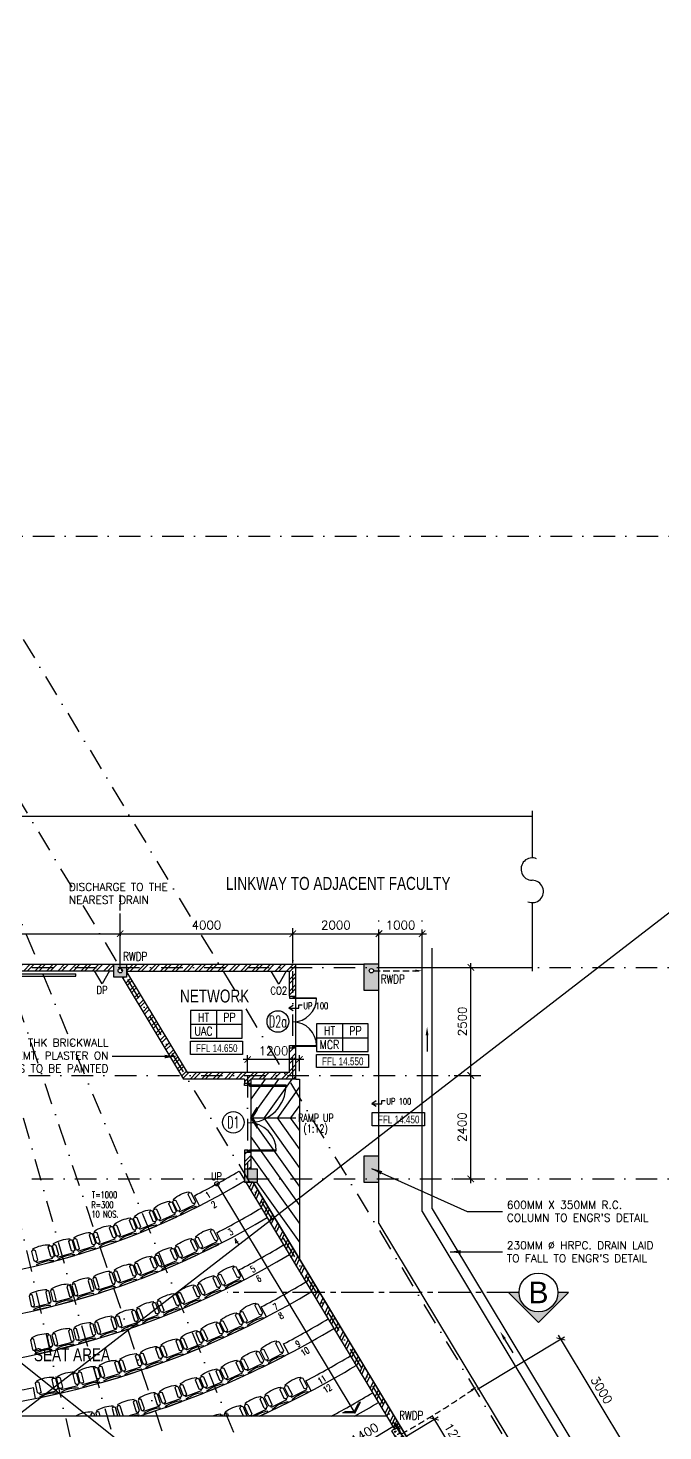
# Model space of a CAD drawing. Extents: x 2879167 to 2959690, y -882003 to -585933.
# Drawn here: x 2918121 to 2932840, y -750224 to -717704 of the extents above; entities that cross this region are included whole.
import ezdxf
from ezdxf.enums import TextEntityAlignment as Align

# ---------------------------------------------------------------- set-up
doc = ezdxf.new("R2010")
doc.units = 0
doc.header["$LTSCALE"] = 1000
doc.header["$MEASUREMENT"] = 0
doc.header["$PDMODE"] = 66
for name, pattern in [('CENTER2', [1.125, 0.75, -0.125, 0.125, -0.125]), ('DASHDOT', [1, 0.5, -0.25, 0, -0.25]), ('DASHED', [0.75, 0.5, -0.25])]:
    doc.linetypes.add(name, pattern=pattern)
doc.layers.get('0').update_dxf_attribs({"linetype": 'CONTINUOUS'})
doc.layers.get('DEFPOINTS').update_dxf_attribs({"linetype": 'CONTINUOUS'})
for name, color, linetype in [('COL', 3, 'CONTINUOUS'), ('DIM', 5, 'CONTINUOUS'), ('DR', 5, 'CONTINUOUS'), ('DRAIN', 1, 'CONTINUOUS'), ('Finishes', 1, 'CONTINUOUS'), ('GRID', 6, 'DASHDOT'), ('H', 6, 'CONTINUOUS'), ('h-x', 6, 'CONTINUOUS'), ('kotak', 190, 'CONTINUOUS'), ('LINE', 7, 'CONTINUOUS'), ('R25', 5, 'CONTINUOUS'), ('ROAD', 7, 'CONTINUOUS'), ('RWDP', 5, 'CONTINUOUS'), ('Sch_Door', 7, 'CONTINUOUS'), ('seat_below_cen', 8, 'CONTINUOUS'), ('SECTIONLINE', 4, 'CONTINUOUS'), ('SPEC', 7, 'CONTINUOUS'), ('stair', 7, 'CONTINUOUS'), ('step', 7, 'CONTINUOUS'), ('TEXT', 7, 'CONTINUOUS'), ('WALL', 2, 'CONTINUOUS'), ('WIN', 5, 'CONTINUOUS')]:
    doc.layers.add(name, color=color, linetype=linetype)
doc.styles.add('ROMANS', font='romans.shx')
doc.styles.get("Standard").update_dxf_attribs({"font": 'Helv.shx'})
doc.dimstyles.get("Standard").update_dxf_attribs({"dimscale": 5, "dimtxt": 1, "dimasz": 2, "dimexe": 1, "dimexo": 1, "dimgap": 1, "dimtad": 0, "dimtih": 1, "dimtoh": 1, "dimdec": 4, "dimzin": 0, "dimdsep": 46, "dimtxsty": 'ROMANS', "dimcen": 1, "dimadec": 0, "dimazin": 0, "dimtfac": 1, "dimtdec": 4, "dimtofl": 0, "dimtmove": 0, "dimatfit": 3, "dimfxl": 0, "dimtolj": 1, "dimtzin": 0, "dimarcsym": 0})
doc.dimstyles.new('STANDARD$0', dxfattribs={"dimscale": 0, "dimtxt": 8, "dimasz": 6, "dimexe": 1, "dimexo": 1, "dimgap": 3, "dimtad": 1, "dimdec": 0, "dimlfac": -1, "dimrnd": 1, "dimzin": 0, "dimdsep": 46, "dimtxsty": 'Standard', "dimcen": 0, "dimclrd": 5, "dimclre": 250, "dimadec": 0, "dimazin": 0, "dimtfac": 1, "dimtdec": 4, "dimtofl": 0, "dimtmove": 0, "dimatfit": 3, "dimfxl": 0, "dimtolj": 1, "dimtzin": 0, "dimarcsym": 0})
pattern_1 = [(45, (488140.78, 188080.5), (-132.582521, 132.582521), []), (45, (488229.17, 188080.5), (-132.582521, 132.582521), [])]

# ---------------------------------------------------------------- blocks, each defined once
blk = doc.blocks.new('_ARCHTICK')
at = {"color": 0, "linetype": 'ByBlock', "const_width": 0.15}
blk.add_lwpolyline([(-0.5, -0.5), (0.5, 0.5)], dxfattribs=at)
blk = doc.blocks.new('*D15')
at = {"layer": 'DEFPOINTS', "color": 0}
for p in [(2927902, -739481), (2928389, -739481), (2927902, -741981)]:
    blk.add_point(p, dxfattribs=at)
at = {"layer": 'DIM', "color": 0}
for p, q in [((2928002, -739481), (2928489, -739481)), ((2928389, -742081), (2928389, -739381)), ((2928002, -741981), (2928489, -741981))]:
    blk.add_line(p, q, dxfattribs=at)
at = {"layer": 'DIM', "color": 0, "xscale": 150, "yscale": 150, "zscale": 150}
for p, rotation in [((2928389, -739481), 90), ((2928389, -741981), 270)]:
    blk.add_blockref('_ARCHTICK', p, dxfattribs=dict(at, rotation=rotation))
at = {"layer": 'DIM', "color": 7, "insert": (2928189, -740731), "char_height": 200, "attachment_point": 5, "rotation": 90, "style": 'ROMANS'}
blk.add_mtext('\\A1;2500', dxfattribs=at)
blk = doc.blocks.new('*D16')
at = {"layer": 'DEFPOINTS', "color": 0}
for p in [(2927902, -741981), (2927902, -744381), (2928382, -744381)]:
    blk.add_point(p, dxfattribs=at)
at = {"layer": 'DIM', "color": 0}
for p, q in [((2928002, -741981), (2928482, -741981)), ((2928382, -741881), (2928382, -744481)), ((2928002, -744381), (2928482, -744381))]:
    blk.add_line(p, q, dxfattribs=at)
at = {"layer": 'DIM', "color": 0, "xscale": 150, "yscale": 150, "zscale": 150}
for p, rotation in [((2928382, -741981), 90), ((2928382, -744381), 270)]:
    blk.add_blockref('_ARCHTICK', p, dxfattribs=dict(at, rotation=rotation))
at = {"layer": 'DIM', "color": 7, "insert": (2928182, -743181), "char_height": 200, "attachment_point": 5, "rotation": 90, "style": 'ROMANS'}
blk.add_mtext('\\A1;2400', dxfattribs=at)
blk = doc.blocks.new('*D17')
at = {"layer": 'DEFPOINTS', "color": 0}
for p in [(2924257, -738697), (2920257, -739481), (2924257, -739481)]:
    blk.add_point(p, dxfattribs=at)
at = {"layer": 'DIM', "color": 0}
for p, q in [((2920157, -738697), (2924357, -738697)), ((2920257, -739381), (2920257, -738597)), ((2924257, -739381), (2924257, -738597))]:
    blk.add_line(p, q, dxfattribs=at)
at = {"layer": 'DIM', "color": 0, "xscale": 150, "yscale": 150, "zscale": 150, "rotation": 180}
blk.add_blockref('_ARCHTICK', (2920257, -738697), dxfattribs=at)
at = {"layer": 'DIM', "color": 0, "xscale": 150, "yscale": 150, "zscale": 150}
blk.add_blockref('_ARCHTICK', (2924257, -738697), dxfattribs=at)
at = {"layer": 'DIM', "color": 7, "insert": (2922257, -738497), "char_height": 200, "attachment_point": 5, "style": 'ROMANS'}
blk.add_mtext('\\A1;4000', dxfattribs=at)
blk = doc.blocks.new('A$C7CF1353A')
at = {"layer": 'R25'}
for p, q in [((90, 1550), (0, 1550)), ((115, 1563), (90, 1563)), ((90, 1563), (90, 1550)), ((115, 1600), (115, 1563)), ((115, 1538), (115, 1563)), ((115, 1563), (966, 1563)), ((115, 1538), (965, 1538)), ((90, 50), (0, 50)), ((90, 50), (90, 37)), ((90, 37), (740, 37)), ((115, 62), (740, 62)), ((115, 37), (115, 62)), ((115, 37), (115, 0))]:
    blk.add_line(p, q, dxfattribs=at)
for centre, radius, start, end in [((90, 1563), 876, 270, 0), ((90, 37), 650, 0, 89.9999)]:
    blk.add_arc(centre, radius, start, end, dxfattribs=at)
at = {"layer": 'WIN'}
for p, q in [((0, 1550), (0, 1600)), ((940, 1538), (940, 1563)), ((0, 50), (0, 0)), ((689, 62), (689, 37))]:
    blk.add_line(p, q, dxfattribs=at)
blk = doc.blocks.new('*D19')
at = {"layer": 'DEFPOINTS', "color": 0}
for p in [(2926257, -738697), (2924257, -739417), (2926257, -739517)]:
    blk.add_point(p, dxfattribs=at)
at = {"layer": 'DIM', "color": 0}
for p, q in [((2924157, -738697), (2926357, -738697)), ((2924257, -739317), (2924257, -738597)), ((2926257, -739417), (2926257, -738597))]:
    blk.add_line(p, q, dxfattribs=at)
at = {"layer": 'DIM', "color": 0, "xscale": 150, "yscale": 150, "zscale": 150, "rotation": 180}
blk.add_blockref('_ARCHTICK', (2924257, -738697), dxfattribs=at)
at = {"layer": 'DIM', "color": 0, "xscale": 150, "yscale": 150, "zscale": 150}
blk.add_blockref('_ARCHTICK', (2926257, -738697), dxfattribs=at)
at = {"layer": 'DIM', "color": 7, "insert": (2925257, -738497), "char_height": 200, "attachment_point": 5, "style": 'ROMANS'}
blk.add_mtext('\\A1;2000', dxfattribs=at)
blk = doc.blocks.new('*D23')
at = {"layer": 'DEFPOINTS', "color": 0}
for p in [(2927542, -749948), (2926814, -750386), (2927445, -751408)]:
    blk.add_point(p, dxfattribs=at)
at = {"layer": 'DIM', "color": 0}
for p, q in [((2926900, -750335), (2927628, -749897)), ((2928213, -751062), (2927491, -749863)), ((2927531, -751356), (2928247, -750925))]:
    blk.add_line(p, q, dxfattribs=at)
at = {"layer": 'DIM', "color": 0, "xscale": 150, "yscale": 150, "zscale": 150}
for p, rotation in [((2927542, -749948), 121.0447744262494), ((2928161, -750976), 301.0447744262494)]:
    blk.add_blockref('_ARCHTICK', p, dxfattribs=dict(at, rotation=rotation))
at = {"layer": 'DIM', "color": 7, "insert": (2928023, -750359), "char_height": 200, "attachment_point": 5, "rotation": 301.0448, "style": 'ROMANS'}
blk.add_mtext('\\A1;1200', dxfattribs=at)
blk = doc.blocks.new('*D29')
at = {"layer": 'DEFPOINTS', "color": 0}
for p in [(2926635, -750090), (2926814, -750386), (2925578, -751082)]:
    blk.add_point(p, dxfattribs=at)
at = {"layer": 'DIM', "color": 0}
for p, q in [((2925337, -750878), (2926720, -750039)), ((2926763, -750301), (2926583, -750005)), ((2925527, -750997), (2925371, -750740))]:
    blk.add_line(p, q, dxfattribs=at)
at = {"layer": 'DIM', "color": 0, "xscale": 150, "yscale": 150, "zscale": 150}
for p, rotation in [((2926635, -750090), 31.2490652913615), ((2925423, -750826), 211.2490652913615)]:
    blk.add_blockref('_ARCHTICK', p, dxfattribs=dict(at, rotation=rotation))
at = {"layer": 'DIM', "color": 7, "insert": (2925925, -750287), "char_height": 200, "attachment_point": 5, "rotation": 31.2491, "style": 'ROMANS'}
blk.add_mtext('\\A1;1400', dxfattribs=at)
blk = doc.blocks.new('*D31')
at = {"layer": 'DEFPOINTS', "color": 0}
for p in [(2914231, -729481), (2914231, -729481), (2913813, -731767), (2898231, -756033), (2931005, -757318)]:
    blk.add_point(p, dxfattribs=at)
at = {"layer": 'DIM'}
blk.add_arc((2914231, -729481), 2323, 238.927, 301.073, dxfattribs=at)
at = {"layer": 'DIM', "xscale": 200, "yscale": 200, "zscale": 200}
for p, rotation in [((2913032, -731471), 148.9270490380316), ((2915430, -731471), 31.07295098388072)]:
    blk.add_blockref('_ARCHTICK', p, dxfattribs=dict(at, rotation=rotation))
at = {"layer": 'DIM', "color": 7, "insert": (2914231, -731585), "char_height": 200, "attachment_point": 5, "rotation": 0, "style": 'ROMANS'}
blk.add_mtext('\\A1;62°8\'45"', dxfattribs=at)
blk = doc.blocks.new('*D32')
at = {"layer": 'DEFPOINTS', "color": 0}
for p in [(2908205, -738697), (2920257, -738697), (2920257, -738697)]:
    blk.add_point(p, dxfattribs=at)
at = {"layer": 'DIM', "color": 0}
blk.add_line((2908105, -738697), (2920357, -738697), dxfattribs=at)
at = {"layer": 'DIM', "color": 0, "xscale": 150, "yscale": 150, "zscale": 150, "rotation": 180}
blk.add_blockref('_ARCHTICK', (2908205, -738697), dxfattribs=at)
at = {"layer": 'DIM', "color": 0, "xscale": 150, "yscale": 150, "zscale": 150}
blk.add_blockref('_ARCHTICK', (2920257, -738697), dxfattribs=at)
at = {"layer": 'DIM', "color": 7, "insert": (2915012, -738487), "char_height": 200, "attachment_point": 5, "style": 'ROMANS'}
blk.add_mtext('\\A1;12050', dxfattribs=at)
blk = doc.blocks.new('*D37')
at = {"layer": 'DEFPOINTS', "color": 0}
for p in [(2927257, -738697), (2926257, -739085), (2927257, -739085)]:
    blk.add_point(p, dxfattribs=at)
at = {"layer": 'DIM', "color": 0}
for p, q in [((2926157, -738697), (2927357, -738697)), ((2926257, -738985), (2926257, -738597)), ((2927257, -738985), (2927257, -738597))]:
    blk.add_line(p, q, dxfattribs=at)
at = {"layer": 'DIM', "color": 0, "xscale": 150, "yscale": 150, "zscale": 150, "rotation": 180}
blk.add_blockref('_ARCHTICK', (2926257, -738697), dxfattribs=at)
at = {"layer": 'DIM', "color": 0, "xscale": 150, "yscale": 150, "zscale": 150}
blk.add_blockref('_ARCHTICK', (2927257, -738697), dxfattribs=at)
at = {"layer": 'DIM', "color": 7, "insert": (2926757, -738497), "char_height": 200, "attachment_point": 5, "style": 'ROMANS'}
blk.add_mtext('\\A1;1000', dxfattribs=at)
blk = doc.blocks.new('*D45')
at = {"layer": 'DEFPOINTS', "color": 0}
for p in [(2914231, -729481), (2914231, -729481), (2924967, -761301), (2917884, -763030), (2920442, -763465)]:
    blk.add_point(p, dxfattribs=at)
at = {"layer": 'DIM'}
for p, q in [((2924999, -761396), (2925307, -762310)), ((2917895, -763129), (2917982, -763924))]:
    blk.add_line(p, q, dxfattribs=at)
blk.add_arc((2914231, -729481), 34546, 276.2146, 288.6438, dxfattribs=at)
at = {"layer": 'DIM', "xscale": 200, "yscale": 200, "zscale": 200}
for p, rotation in [((2925275, -762215), 18.64377093083604), ((2917971, -763825), 186.2145905017466)]:
    blk.add_blockref('_ARCHTICK', p, dxfattribs=dict(at, rotation=rotation))
at = {"layer": 'DIM', "color": 7, "insert": (2921619, -763004), "char_height": 200, "attachment_point": 5, "rotation": 12.4292, "style": 'ROMANS'}
blk.add_mtext('\\A1;12°25\'45"', dxfattribs=at)
blk = doc.blocks.new('*D46')
at = {"layer": 'DEFPOINTS', "color": 0}
for p in [(2914231, -729481), (2914231, -729481), (2931679, -758436), (2924967, -761301), (2927606, -761318)]:
    blk.add_point(p, dxfattribs=at)
at = {"layer": 'DIM'}
for p, q in [((2931730, -758521), (2932106, -759144)), ((2924999, -761396), (2925302, -762296))]:
    blk.add_line(p, q, dxfattribs=at)
blk.add_arc((2914231, -729481), 34532, 288.6438, 301.073, dxfattribs=at)
at = {"layer": 'DIM', "xscale": 200, "yscale": 200, "zscale": 200}
for p, rotation in [((2932054, -759058), 31.07295125743966), ((2925270, -762201), 198.6437709308359)]:
    blk.add_blockref('_ARCHTICK', p, dxfattribs=dict(at, rotation=rotation))
at = {"layer": 'DIM', "color": 7, "insert": (2928656, -760615), "char_height": 200, "attachment_point": 5, "rotation": 24.8584, "style": 'ROMANS'}
blk.add_mtext('\\A1;12°25\'45"', dxfattribs=at)
blk = doc.blocks.new('*D43')
at = {"layer": 'DEFPOINTS', "color": 0}
for p in [(2923212, -741613), (2923212, -741992), (2924412, -741981)]:
    blk.add_point(p, dxfattribs=at)
at = {"layer": 'DIM', "color": 0}
for p, q in [((2924512, -741613), (2923112, -741613)), ((2923212, -741892), (2923212, -741513)), ((2924412, -741881), (2924412, -741513))]:
    blk.add_line(p, q, dxfattribs=at)
at = {"layer": 'DIM', "color": 0, "xscale": 150, "yscale": 150, "zscale": 150, "rotation": 180}
blk.add_blockref('_ARCHTICK', (2923212, -741613), dxfattribs=at)
at = {"layer": 'DIM', "color": 0, "xscale": 150, "yscale": 150, "zscale": 150}
blk.add_blockref('_ARCHTICK', (2924412, -741613), dxfattribs=at)
at = {"layer": 'DIM', "color": 7, "insert": (2923812, -741413), "char_height": 200, "attachment_point": 5, "style": 'ROMANS'}
blk.add_mtext('\\A1;1200', dxfattribs=at)
blk = doc.blocks.new('D1200-1')
at = {"layer": 'DR'}
for p, q in [((0, 0), (0, -50)), ((0, -50), (77, -50)), ((77, -38), (115, -38)), ((77, -38), (77, -50)), ((77, -38), (627, -38)), ((77, -50), (627, -50)), ((115, 0), (115, -38)), ((0, -1200), (0, -1150)), ((0, -1150), (77, -1150)), ((77, -1150), (627, -1150)), ((77, -1162), (77, -1150)), ((77, -1162), (627, -1162)), ((77, -1162), (115, -1162)), ((115, -1200), (115, -1162))]:
    blk.add_line(p, q, dxfattribs=at)
for centre, start, end in [((77, -50), 270, 0), ((77, -1150), 0, 90)]:
    blk.add_arc(centre, 550, start, end, dxfattribs=at)
blk = doc.blocks.new('A$C20F67EEF')
at = {"layer": 'LINE', "color": 5}
blk.add_line((33, 200), (33, 571), dxfattribs=at)
blk.add_solid([(0, 200), (67, 200), (33, 0)], dxfattribs=at)
blk = doc.blocks.new('*D13')
at = {"layer": 'DEFPOINTS', "color": 0}
for p in [(2930472, -748092), (2928453, -749308), (2931102, -751220)]:
    blk.add_point(p, dxfattribs=at)
at = {"layer": 'DIM', "color": 0}
for p, q in [((2928538, -749257), (2930557, -748040)), ((2932074, -750751), (2930420, -748006)), ((2931188, -751168), (2932108, -750614))]:
    blk.add_line(p, q, dxfattribs=at)
at = {"layer": 'DIM', "color": 0, "xscale": 150, "yscale": 150, "zscale": 150}
for p, rotation in [((2930472, -748092), 121.0729509478222), ((2932023, -750665), 301.0729509478222)]:
    blk.add_blockref('_ARCHTICK', p, dxfattribs=dict(at, rotation=rotation))
at = {"layer": 'DIM', "color": 7, "insert": (2931418, -749275), "char_height": 200, "attachment_point": 5, "rotation": 301.073, "style": 'ROMANS'}
blk.add_mtext('\\A1;3000', dxfattribs=at)
blk = doc.blocks.new('sbc')
at = {"layer": 'seat_below_cen'}
for p, q in [((-238, 350), (-238, 125)), ((-198, 375), (-198, 400)), ((-158, 125), (-158, 350)), ((158, 350), (158, 125)), ((198, 375), (198, 400)), ((238, 125), (238, 350)), ((-198, 75), (-198, 100)), ((198, 75), (-198, 75)), ((-198, 0), (-198, 25)), ((198, 0), (-198, 0)), ((-50, 49), (-50, 75)), ((50, 75), (50, 48)), ((198, 75), (198, 100)), ((198, 0), (198, 25))]:
    blk.add_line(p, q, dxfattribs=at)
for centre, radius, start, end in [((-198, 331), 44.5, 25.9892, 154.0108), ((0, -368), 793, 75.5714, 104.4286), ((198, 331), 44.5, 25.9892, 154.0108), ((-198, 144), 44.5, 205.9892, 334.0108), ((0, -743), 793, 75.5714, 104.4286), ((198, 144), 44.5, 205.9892, 334.0108)]:
    blk.add_arc(centre, radius, start, end, dxfattribs=at)
blk = doc.blocks.new('*D74')
at = {"layer": 'DEFPOINTS', "color": 0}
for p in [(2914231, -729481), (2914231, -729481), (2925948, -761728), (2927659, -761709), (2925388, -762550)]:
    blk.add_point(p, dxfattribs=at)
at = {"layer": 'DIM'}
blk.add_arc((2914231, -729481), 34310, 288.6438, 292.6199, dxfattribs=at)
at = {"layer": 'DIM', "xscale": 200, "yscale": 200, "zscale": 200}
for p, rotation in [((2927427, -761152), 22.61986495981807), ((2925199, -761991), 198.6437706189759)]:
    blk.add_blockref('_ARCHTICK', p, dxfattribs=dict(at, rotation=rotation))
at = {"layer": 'DIM', "color": 7, "insert": (2926243, -761386), "char_height": 200, "attachment_point": 5, "rotation": 20.6318, "style": 'ROMANS'}
blk.add_mtext('\\A1;3°58\'34"', dxfattribs=at)
blk = doc.blocks.new('*D77')
at = {"layer": 'DEFPOINTS', "color": 0}
for p in [(2914231, -729481), (2914231, -729481), (2924066, -762351), (2925392, -762562), (2923657, -763098)]:
    blk.add_point(p, dxfattribs=at)
at = {"layer": 'DIM'}
blk.add_arc((2914231, -729481), 34310, 285.6639, 288.6438, dxfattribs=at)
at = {"layer": 'DIM', "xscale": 200, "yscale": 200, "zscale": 200}
for p, rotation in [((2925199, -761991), 18.64377421588699), ((2923494, -762517), 195.6638581656811)]:
    blk.add_blockref('_ARCHTICK', p, dxfattribs=dict(at, rotation=rotation))
at = {"layer": 'DIM', "color": 7, "insert": (2924286, -762056), "char_height": 200, "attachment_point": 5, "rotation": 17.1538, "style": 'ROMANS'}
blk.add_mtext('\\A1;2°58\'48"', dxfattribs=at)

msp = doc.modelspace()

# ---------------------------------------------------------------- hatches: boundary and pattern name
at = {"layer": 'H', "ltscale": 0.1}
h = msp.add_hatch(dxfattribs=at)
h.set_pattern_fill('ANSI32', color=256, scale=500, style=0)
h.set_pattern_definition([(45, (488140.78, 188080.5), (-132.582521, 132.582521), []), (45, (488229.17, 188080.5), (-132.582521, 132.582521), [])])
h.paths.add_polyline_path([(2914231.1, -739406.4), (2908355.2, -739406.4), (2908355.2, -739556.4), (2914231.1, -739556.4)])
h.paths.add_polyline_path([(2920107.1, -739406.4), (2914231.1, -739406.4), (2914231.1, -739556.4), (2920107.1, -739556.4)])
h = msp.add_hatch(dxfattribs=at)
h.set_pattern_fill('AR-CONC', color=256, scale=35, style=0)
h.set_pattern_definition([(50, (488140.78, 188080.5), (251.041064, -21.963247), [26.25, -288.75]), (355, (488140.78, 188080.5), (-48.562967, 263.267247), [21, -231]), (100.4514, (488161.7, 188078.66), (202.478284, 241.30384), [22.309067, -245.39974]), (46.1842, (488140.78, 188150.5), (373.534367, -57.931655), [39.375, -433.125]), (96.6356, (488171.9, 188145.66), (327.131947, 340.941255), [33.4636, -368.09955]), (351.1842, (488140.78, 188150.5), (327.13168, 340.94151), [31.5, -346.5]), (21, (488175.78, 188133), (208.917468, -140.916612), [26.25, -288.75]), (326, (488175.78, 188133), (85.160366, 253.802516), [21, -231]), (71.4514, (488193.19, 188121.25), (294.07792, 112.885674), [22.309067, -245.39974]), (37.5, (488140.78, 188080.49), (4.2559494, 116.5128488), [0, -228.2, 0, -234.5, 0, -231.875]), (7.5, (488140.78, 188080.49), (92.074338, 138.044099), [0, -133.7, 0, -222.95, 0, -88.375]), (327.5, (488062.73, 188080.49), (186.8378527, -7.894205), [0, -87.5, 0, -273, 0, -362.25]), (317.5, (488027.73, 188080.5), (204.115159, 35.036744), [0, -113.75, 0, -181.3, 0, -257.25])])
h.paths.add_polyline_path([(2926257.1, -739406.4), (2926082.1, -739406.4), (2926082.1, -739506.4, -0.4142136), (2926132.1, -739556.4, -1), (2926032.1, -739556.4, -0.4142136), (2926082.1, -739506.4), (2926082.1, -739406.4), (2925907.1, -739406.4), (2925907.1, -740006.4), (2926257.1, -740006.4)])
h.paths.add_polyline_path([(2920407.1, -739406.4), (2920257.1, -739406.4), (2920257.1, -739506.4, -0.4142136), (2920307.1, -739556.4, -1), (2920207.1, -739556.4, -0.4142136), (2920257.1, -739506.4), (2920257.1, -739406.4), (2920107.1, -739406.4), (2920107.1, -739706.4), (2920407.1, -739706.4)])
h.paths.add_polyline_path([(2923436.8, -744156.4), (2923136.8, -744156.4), (2923136.8, -744456.4), (2923436.8, -744456.4)])
h.paths.add_polyline_path([(2926257.1, -743856.4), (2925907.1, -743856.4), (2925907.1, -744456.4), (2926257.1, -744456.4)])
h = msp.add_hatch(dxfattribs=at)
h.set_pattern_fill('ANSI32', color=256, scale=500, style=0)
h.set_pattern_definition(pattern_1)
h.paths.add_polyline_path([(2924332.1, -739406.4), (2920407.1, -739406.4), (2920407.1, -739567), (2924182.1, -739567), (2924182.1, -740142), (2924182.3, -740142), (2924182.3, -740142), (2924332.1, -740142)])
h.paths.add_polyline_path([(2920407.1, -739585), (2920407.1, -739706.4), (2920305.1, -739706.4), (2921727.6, -742067), (2923136.8, -742067), (2923136.8, -742167), (2923286.8, -742167), (2923286.8, -742067), (2924332.1, -742067), (2924332.1, -741342), (2924182.1, -741342), (2924182.1, -741917), (2921812.3, -741917)])
h = msp.add_hatch(dxfattribs=at)
h.set_pattern_fill('ANSI32', color=256, scale=500, style=0)
h.set_pattern_definition(pattern_1)
h.paths.add_polyline_path([(2923286.8, -743767), (2923136.8, -743767), (2923136.8, -744156.4), (2923286.8, -744156.4)])
h = msp.add_hatch(dxfattribs=at)
h.set_pattern_fill('ANSI32', color=256, scale=500, angle=200, style=0)
h.set_pattern_definition([(245, (488140.78, 188080.5), (169.93271, -79.240924), []), (245, (488057.72, 188050.26), (169.93271, -79.240924), [])])
h.paths.add_polyline_path([(2923342.5, -744456.4), (2923167.4, -744456.4), (2926618.3, -750183.1), (2926746.8, -750105.7)])
h = msp.add_hatch(dxfattribs=at)
h.set_pattern_fill('AR-CONC', color=256, scale=35, style=0)
h.set_pattern_definition([(50, (488140.78, 188080.5), (251.041064, -21.963247), [26.25, -288.75]), (355, (488140.78, 188080.5), (-48.562967, 263.267247), [21, -231]), (100.4514, (488161.7, 188078.67), (202.478284, 241.30384), [22.309067, -245.39974]), (46.1842, (488140.78, 188150.5), (373.534367, -57.931655), [39.375, -433.125]), (96.6356, (488171.9, 188145.67), (327.131947, 340.941255), [33.4636, -368.09955]), (351.1842, (488140.78, 188150.5), (327.13168, 340.94151), [31.5, -346.5]), (21, (488175.78, 188133), (208.917468, -140.916612), [26.25, -288.75]), (326, (488175.78, 188133), (85.160366, 253.802516), [21, -231]), (71.4514, (488193.19, 188121.25), (294.07792, 112.885674), [22.309067, -245.39974]), (37.5, (488140.78, 188080.495), (4.2559494, 116.5128488), [0, -228.2, 0, -234.5, 0, -231.875]), (7.5, (488140.78, 188080.5), (92.074338, 138.044099), [0, -133.7, 0, -222.95, 0, -88.375]), (327.5, (488062.73, 188080.495), (186.8378527, -7.894205), [0, -87.5, 0, -273, 0, -362.25]), (317.5, (488027.73, 188080.5), (204.115159, 35.036744), [0, -113.75, 0, -181.3, 0, -257.25])])
h.paths.add_polyline_path([(2926747.4, -750105.6), (2926550.2, -750224), (2926730.4, -750524.1), (2926927.6, -750405.7)])
at = {"layer": 'SECTIONLINE'}
msp.add_hatch(color=8, dxfattribs=at).paths.add_polyline_path([(2930404.8, -747013.5), (2930648.3, -747013.5), (2929954.5, -747707.3), (2929260.7, -747013.5), (2929504.2, -747013.5, 1)])

# ---------------------------------------------------------------- linework, layer by layer
at = {"color": 5, "ltscale": 2}
for p, q in [((2929810, -735848.1), (2929810, -736938.1)), ((2929810, -737978.1), (2929810, -739568.1)), ((2926257.1, -739481.4), (2929810, -739481.4)), ((2926437.6, -749883.2), (2914751.1, -749883.2))]:
    msp.add_line(p, q, dxfattribs=at)
at = {"ltscale": 2}
for p, q in [((2927257.1, -745140), (2927257.1, -739036)), ((2924332.1, -739406.4), (2925907.1, -739406.4)), ((2909231.1, -739631.4), (2919231.1, -739631.4)), ((2909231.1, -739681.4), (2919231.1, -739681.4)), ((2919231.1, -739681.4), (2919231.1, -739631.4)), ((2926257.1, -743856.4), (2926257.1, -740006.4)), ((2923013.3, -744200.6), (2923136.8, -744405.5)), ((2926257.1, -745418), (2926257.1, -744456.4)), ((2927257.1, -745140), (2934121.1, -756530.8)), ((2926257.1, -745418), (2930070.9, -751747))]:
    msp.add_line(p, q, dxfattribs=at)
at = {"ltscale": 0.1}
msp.add_line((2924332.1, -741342), (2924332.1, -740142), dxfattribs=at)
at = {"color": 5, "ltscale": 2}
for centre, start, end in [((2929810, -737198.1), 66.90183, 270), ((2929810, -737718.1), 246.90183, 90)]:
    msp.add_arc(centre, 260, start, end, dxfattribs=at)
at = {"ltscale": 2}
for radius, start, end in [(17400, 239.21495, 300.78505), (18400, 239.16059, 300.83941), (19140, 297.30466, 300.85145), (19400, 239.14855, 300.85145), (20400, 271.46024, 300.8623), (20140, 297.48963, 300.8623), (21140, 297.65728, 300.87215), (21400, 287.56868, 300.87215), (22140, 297.80993, 300.88111), (22400, 294.38451, 300.88111), (20140, 278.09504, 281.50965), (23140, 298.15511, 300.88931), (23400, 299.32304, 300.88931)]:
    msp.add_arc((2914231.1, -729481.4), radius, start, end, dxfattribs=at)
at = {"layer": 'COL', "color": 3, "ltscale": 2}
for points in [[(2920107.1, -739406.4), (2920407.1, -739406.4), (2920407.1, -739706.4), (2920107.1, -739706.4)], [(2920107.1, -739406.4), (2920407.1, -739406.4), (2920407.1, -739706.4), (2920107.1, -739706.4)], [(2926257.1, -739406.4), (2925907.1, -739406.4), (2925907.1, -740006.4), (2926257.1, -740006.4)], [(2926257.1, -743856.4), (2925907.1, -743856.4), (2925907.1, -744456.4), (2926257.1, -744456.4)], [(2923436.8, -744156.4), (2923136.8, -744156.4), (2923136.8, -744456.4), (2923436.8, -744456.4)], [(2926747.4, -750105.6), (2926550.2, -750224), (2926730.4, -750524.1), (2926927.6, -750405.7)]]:
    msp.add_lwpolyline(points, close=True, dxfattribs=at)
at = {"layer": 'DIM', "ltscale": 0.1}
for p, q in [((2879166.8, -717703.5), (2959689.8, -781925.5)), ((2879495.8, -779461.5), (2957224.8, -719510.5))]:
    msp.add_line(p, q, dxfattribs=at)
at = {"layer": 'DRAIN', "color": 1, "ltscale": 2}
for q in [(2927487.1, -739036), (2934426, -756591.2)]:
    msp.add_line((2927487.1, -745076.1), q, dxfattribs=at)
at = {"layer": 'Finishes'}
for p, q in [((2922488.6, -740476.9), (2922488.6, -741116.8)), ((2921888.5, -740797.2), (2923088.7, -740797.2)), ((2925409.3, -740788.3), (2925409.3, -741428.3)), ((2924809.2, -741108.7), (2926009.4, -741108.7))]:
    msp.add_line(p, q, dxfattribs=at)
for points in [[(2919664.7, -739556.4), (2920011.1, -739556.4), (2919837.9, -739856.4)], [(2923760.8, -739567), (2924107.3, -739567), (2923934, -739867)], [(2921888.5, -741116.8), (2923088.7, -741116.8), (2923088.7, -740476.9), (2921888.5, -740476.9)], [(2924809.2, -741428.3), (2926009.4, -741428.3), (2926009.4, -740788.3), (2924809.2, -740788.3)]]:
    msp.add_lwpolyline(points, close=True, dxfattribs=at)
at = {"layer": 'GRID'}
for p, q in [((2915944.1, -728449.1), (2933927.4, -758292.3)), ((2914231.1, -729481.4), (2938704.8, -729481.4)), ((2914231.1, -729481.4), (2932244, -759373.6)), ((2914231.1, -729481.4), (2920443.8, -756167.8)), ((2914231.1, -729481.4), (2927659.2, -761708.8)), ((2925388.1, -762550), (2914231.1, -729481.4)), ((2914231.1, -729481.4), (2923657.4, -763097.8)), ((2920257.1, -739481.4), (2920257.1, -738393.8)), ((2924257.1, -742067), (2924257.1, -738393.8)), ((2926257.1, -739417), (2926257.1, -738393.8)), ((2927257.1, -739417), (2927257.1, -738393.8)), ((2902205.2, -739481.4), (2938704.8, -739481.4)), ((2904130.2, -741981.4), (2928615, -741981.4)), ((2923211.8, -741992), (2923211.8, -744384.7)), ((2902205.2, -744381.4), (2938704.8, -744381.4))]:
    msp.add_line(p, q, dxfattribs=at)
at = {"layer": 'GRID', "color": 151}
msp.add_line((2926257.1, -739481.4), (2926257.1, -739481.4), dxfattribs=at)
msp.add_line((2926257.1, -739481.4), (2926257.1, -739481.4), dxfattribs=at)
at = {"layer": 'h-x', "ltscale": 0.1}
msp.add_lwpolyline([(2923342.5, -744456.4), (2923167.4, -744456.4), (2926618.3, -750183.1), (2926746.8, -750105.7)], close=True, dxfattribs=at)
at = {"layer": 'kotak', "ltscale": 2}
msp.add_line((2929810, -735981.4), (2898552.5, -735981.4), dxfattribs=at)
at = {"layer": 'ROAD', "color": 8}
for p, q in [((2923927, -742067), (2923286.8, -742967)), ((2923620.2, -742067), (2923286.8, -742535.7)), ((2924233.7, -742067), (2923593.6, -742967)), ((2924332.1, -742067), (2924411.8, -742067)), ((2924411.8, -742067), (2924411.8, -746230.8)), ((2923286.8, -742167), (2923286.8, -743767)), ((2924411.8, -742248), (2923900.4, -742967)), ((2924411.8, -742679.3), (2924207.2, -742967)), ((2924411.8, -744548.6), (2923286.8, -742967)), ((2924411.8, -744117.3), (2923593.6, -742967)), ((2924411.8, -743686), (2923900.4, -742967)), ((2924411.8, -743254.7), (2924207.2, -742967)), ((2924411.8, -744979.9), (2923286.8, -743398.3)), ((2924411.8, -745411.2), (2923286.8, -743829.6)), ((2924411.8, -745842.5), (2923425.8, -744456.4))]:
    msp.add_line(p, q, dxfattribs=at)
at = {"layer": 'RWDP', "linetype": 'DASHED', "ltscale": 0.3}
for p, q in [((2920257.1, -739506.4), (2920257.1, -737798.7)), ((2926132.1, -739556.4), (2927257.1, -739556.4))]:
    msp.add_line(p, q, dxfattribs=at)
at = {"layer": 'RWDP', "ltscale": 0.1}
for centre in [(2920257.1, -739556.4), (2926082.1, -739556.4)]:
    msp.add_circle(centre, 50, dxfattribs=at)
at = {"layer": 'RWDP', "linetype": 'DASHED', "ltscale": 0.3}
msp.add_arc((2918151, -734533.3), 17962.4, 298.71233, 304.79309, dxfattribs=at)
for points in [[(2920283.7, -737958.7), (2920230.4, -737958.7), (2920257.1, -737798.7)], [(2927097.1, -739583.1), (2927097.1, -739529.7), (2927257.1, -739556.4)], [(2928415.2, -749305.8), (2928385, -749261.8), (2928531.8, -749193)]]:
    msp.add_solid(points, dxfattribs=at)
at = {"layer": 'Sch_Door', "ltscale": 0.1}
for centre in [(2923913, -740732.8), (2922880.7, -743070.4)]:
    msp.add_circle(centre, 250.4, dxfattribs=at)
at = {"layer": 'seat_below_cen'}
for p, q in [((2920560, -749558.1), (2920626, -749773.2)), ((2920590.9, -749522.4), (2920583.6, -749498.5)), ((2920702.5, -749749.7), (2920636.5, -749534.6)), ((2923167.1, -749613.2), (2923156.8, -749590.4)), ((2923593.7, -749693.8), (2923500.6, -749489)), ((2923526.7, -749449.7), (2923516.3, -749426.9)), ((2923573.4, -749455.9), (2923666.6, -749660.7)), ((2919221.5, -749883.3), (2919220.9, -749881)), ((2919577.2, -749841.8), (2919587.8, -749883.3)), ((2919609.8, -749807.7), (2919603.7, -749783.5)), ((2919670.4, -749883.3), (2919654.8, -749822.1)), ((2919690, -749812.6), (2919709.9, -749883.3)), ((2919721.8, -749777.8), (2919715, -749753.7)), ((2919793, -749883.3), (2919767, -749791)), ((2920070.3, -749705.9), (2920120.1, -749883.3)), ((2920102.1, -749671), (2920095.3, -749647)), ((2920203.2, -749883.3), (2920147.4, -749684.3)), ((2920182.4, -749674), (2920246.7, -749883.3)), ((2920213.3, -749638.4), (2920205.9, -749614.5)), ((2920324.9, -749865.6), (2920258.9, -749650.5)), ((2920678.9, -749809.2), (2920437.6, -749883.3)), ((2920442.8, -749883.3), (2920442.3, -749881.9)), ((2920537.9, -749852.5), (2920545.7, -749878)), ((2920678.9, -749809.2), (2920671.6, -749785.3)), ((2920701, -749880.9), (2920693.1, -749883.3)), ((2920701, -749880.9), (2920693.6, -749857)), ((2922589.8, -749859.7), (2922580.5, -749836.4)), ((2922636.2, -749868), (2922642.3, -749883.3)), ((2922682.9, -749883.3), (2922670.4, -749853.9)), ((2922697.3, -749815.2), (2922687.5, -749792.2)), ((2922743.9, -749822.5), (2922769.9, -749883.3)), ((2923112.4, -749883.3), (2923033.6, -749698.8)), ((2923060.6, -749660.1), (2923050.8, -749637.1)), ((2923107.2, -749667.4), (2923195.6, -749874.3)), ((2923234.2, -749857.3), (2923141, -749652.5)), ((2923213.9, -749619.4), (2923307, -749824.2)), ((2923289.9, -749883.3), (2923280.9, -749863.5)), ((2923297.7, -749883.3), (2923650.9, -749722.8)), ((2923425.5, -749825.2), (2923436.6, -749849.4)), ((2923478.9, -749883.3), (2923681.9, -749791.1)), ((2923527.4, -749807.6), (2923516.6, -749783.8)), ((2923650.9, -749722.8), (2923640.5, -749700)), ((2923681.9, -749791.1), (2923671.5, -749768.3))]:
    msp.add_line(p, q, dxfattribs=at)
for centre, radius, start, end in [((2920620.1, -750290.3), 792.6, 92.63941, 121.49651), ((2920604, -749565), 44.5, 43.05719, 171.07872), ((2923654.3, -750207.5), 792.6, 100.02054, 128.87764), ((2923545.1, -749490.2), 44.5, 50.43833, 178.45985), ((2919601.7, -750576.1), 792.6, 89.85496, 118.71206), ((2919620.8, -749850.9), 44.5, 40.27275, 168.29428), ((2919733.8, -749820.6), 44.5, 41.66497, 169.6865), ((2920112.6, -750439.4), 792.6, 91.24718, 120.10428), ((2920114.1, -749713.9), 44.5, 41.66497, 169.6865), ((2920226.3, -749680.9), 44.5, 43.05719, 171.07872), ((2920280.9, -749858.7), 44.5, 326.42918, 351.07872), ((2920730.1, -750648.8), 792.6, 92.63941, 105.03843), ((2920658.5, -749742.8), 44.5, 223.05719, 351.07872), ((2922682, -750622.5), 792.6, 97.35998, 111.15679), ((2922606.3, -749901), 44.5, 47.77777, 156.64691), ((2922714.8, -749856.1), 44.5, 49.10805, 177.12958), ((2923170.6, -750420.6), 792.6, 98.69026, 127.54736), ((2923078.1, -749701), 44.5, 49.10805, 177.12958), ((2923185.5, -749653.7), 44.5, 50.43833, 178.45985), ((2923151.1, -749872.1), 44.5, 345.37537, 357.12958), ((2923262.5, -749823), 44.5, 230.43833, 358.45985), ((2923809.5, -750548.8), 792.6, 100.02054, 122.89999), ((2923622.1, -749659.5), 44.5, 230.43833, 358.45985)]:
    msp.add_arc(centre, radius, start, end, dxfattribs=at)
at = {"layer": 'SECTIONLINE', "color": 4, "linetype": 'CENTER2'}
msp.add_line((2929504.2, -747013.5), (2922745.3, -747013.5), dxfattribs=at)
at = {"layer": 'SECTIONLINE', "color": 8}
for p, q in [((2929504.2, -747013.5), (2929260.7, -747013.5)), ((2929260.7, -747013.5), (2929954.5, -747707.3)), ((2930648.3, -747013.5), (2929954.5, -747707.3)), ((2930648.3, -747013.5), (2930404.8, -747013.5))]:
    msp.add_line(p, q, dxfattribs=at)
at = {"layer": 'SECTIONLINE', "color": 3}
msp.add_circle((2929954.5, -747013.5), 450.3, dxfattribs=at)
at = {"layer": 'SPEC', "color": 7}
for p, q in [((2924268.9, -740360.1), (2924168.7, -740423.9)), ((2924168.7, -740423.9), (2924399.6, -740424.5)), ((2924268.5, -740488.3), (2924168.7, -740423.9)), ((2924399.6, -740424.5), (2924399.8, -740349.5)), ((2924399.8, -740349.5), (2924474.8, -740349.7)), ((2926193.9, -742574.2), (2926093.7, -742638.1)), ((2926093.7, -742638.1), (2926324.6, -742638.7)), ((2926193.5, -742702.4), (2926093.7, -742638.1)), ((2926324.6, -742638.7), (2926324.8, -742563.7)), ((2926324.8, -742563.7), (2926399.8, -742563.9))]:
    msp.add_line(p, q, dxfattribs=at)
at = {"layer": 'SPEC', "color": 1}
for points in [[(2921883.9, -741189), (2923093.3, -741189), (2923093.3, -741496), (2921883.9, -741496)], [(2924804.6, -741494.2), (2926014, -741494.2), (2926014, -741801.2), (2924804.6, -741801.2)], [(2926102.2, -742842.4), (2927311.6, -742842.4), (2927311.6, -743149.4), (2926102.2, -743149.4)]]:
    msp.add_lwpolyline(points, close=True, dxfattribs=at)
at = {"layer": 'stair', "color": 5}
for p, q in [((2923286.8, -742968.6), (2923432.9, -742728.6)), ((2923432.9, -742728.6), (2923432.9, -742786.2)), ((2923286.8, -742968.6), (2923432.9, -743208.6)), ((2923321.9, -742968.6), (2923432.9, -742786.2)), ((2923321.9, -742968.6), (2924331.1, -742968.6)), ((2923321.9, -742968.6), (2923432.9, -743150.9)), ((2923432.9, -743208.6), (2923432.9, -743150.9)), ((2922500.6, -744494.6), (2925700.4, -749808.4))]:
    msp.add_line(p, q, dxfattribs=at)
at = {"layer": 'stair', "color": 140}
for p, q in [((2925682.3, -749778.3), (2925781.1, -749589.1)), ((2925700.4, -749808.4), (2925830.5, -749559.3)), ((2925830.5, -749559.3), (2925781.1, -749589.1)), ((2925419.4, -749807.1), (2925468.8, -749777.4)), ((2925700.4, -749808.4), (2925419.4, -749807.1)), ((2925682.3, -749778.3), (2925468.8, -749777.4))]:
    msp.add_line(p, q, dxfattribs=at)
at = {"layer": 'step', "ltscale": 0.1}
for p, q in [((2922095.6, -745002.7), (2921978.1, -744770.8)), ((2922613, -745861.4), (2922494.6, -745629.9)), ((2923130.3, -746719.9), (2923011.1, -746488.8)), ((2923647.5, -747578.1), (2923527.5, -747347.5)), ((2924164.6, -748436.2), (2924043.9, -748206)), ((2924681.6, -749294.2), (2924560.3, -749064.2))]:
    msp.add_line(p, q, dxfattribs=at)
at = {"layer": 'step'}
msp.add_line((2918297.1, -749472.1), (2918249.7, -749216.4), dxfattribs=at)
at = {"layer": 'step', "color": 5}
msp.add_circle((2922500.6, -744494.6), 50, dxfattribs=at)
at = {"layer": 'step', "ltscale": 0.1}
for radius, start, end in [(17140, 296.87079, 300.82224), (18140, 297.09954, 300.83941)]:
    msp.add_arc((2914231.1, -729481.4), radius, start, end, dxfattribs=at)
at = {"layer": 'WALL'}
for p, q in [((2904130.2, -739406.4), (2924332.1, -739406.4)), ((2924332.1, -740142), (2924332.1, -739406.4)), ((2908355.2, -739556.4), (2920107.1, -739556.4)), ((2920305.1, -739706.4), (2921727.6, -742067)), ((2920407.1, -739567), (2924182.1, -739567)), ((2920407.1, -739585), (2921812.3, -741917)), ((2924182.1, -740142), (2924182.1, -739567)), ((2924182.1, -740142), (2924332.1, -740142)), ((2924182.1, -741917), (2924182.1, -741342)), ((2924182.1, -741342), (2924332.1, -741342)), ((2924332.1, -742067), (2924332.1, -741342)), ((2923136.8, -742067), (2921727.6, -742067)), ((2924182.1, -741917), (2921812.3, -741917)), ((2923136.8, -742067), (2923136.8, -742167)), ((2924332.1, -742067), (2923286.8, -742067)), ((2923286.8, -742067), (2923286.8, -742167)), ((2923286.8, -742167), (2923136.8, -742167)), ((2923286.8, -743767), (2923136.8, -743767)), ((2923136.8, -743767), (2923136.8, -744405.5)), ((2923286.8, -743767), (2923286.8, -744156.4)), ((2923167.4, -744456.4), (2926618.3, -750183.1)), ((2923342.5, -744456.4), (2926927.6, -750405.7))]:
    msp.add_line(p, q, dxfattribs=at)

# ---------------------------------------------------------------- block references
at = {"ltscale": 2, "rotation": 359.9792044499291}
msp.add_blockref('D1200-1', (2924182.3, -740142), dxfattribs=at)
at = {"ltscale": 0.1, "xscale": -1}
for p, rotation in [((2927338.7, -740855), 180.0000004918902), ((2929038.8, -747938.6), 211.0729509838909)]:
    msp.add_blockref('A$C20F67EEF', p, dxfattribs=dict(at, rotation=rotation))
at = {"ltscale": 2}
msp.add_blockref('A$C7CF1353A', (2923136.8, -743767), dxfattribs=at)
at = {"layer": 'seat_below_cen', "xscale": -1}
for p, rotation in [((2921845.1, -745126), 25.95150749978123), ((2921386.8, -745340.8), 24.28484083526024), ((2920452.6, -745730), 20.9515074935129), ((2920922.5, -745542.2), 22.61817416631726), ((2919497.3, -746064.3), 17.61817416760809), ((2919977.4, -745904.1), 19.28484083005969), ((2922363.2, -745985.7), 26.23073681620451), ((2918524.2, -746342.4), 14.28484083179664), ((2919012.8, -746210.4), 15.95150748993522), ((2921417.8, -746418.8), 22.99184791790807), ((2921893.5, -746208.9), 24.61129238562787), ((2920449.3, -746797.8), 19.75295904047933), ((2920936.2, -746615.1), 21.37240348878379), ((2922417.3, -747069.6), 24.95908630268744), ((2922887, -746843.3), 26.49887157109838), ((2921943, -747282.7), 23.42325297236263), ((2920978.1, -747670.4), 20.35158630338879), ((2921463.1, -747483), 21.88741962535541), ((2923399.2, -747705.2), 26.70597783213436), ((2920488.1, -747844.7), 18.81575296414519), ((2922940.5, -747928.8), 25.27264448043007), ((2922007, -748341.3), 22.40597783059427), ((2922476.3, -748140.9), 23.83931115472117), ((2921054, -748706.6), 19.53931115371937), ((2921532.8, -748529.9), 20.97264449006834), ((2923884.4, -748580.5), 26.81351114756847), ((2920084, -749023.8), 16.67264449208701), ((2920571, -748871.3), 18.10597782184979), ((2922945.2, -749026.9), 24.02906669719755), ((2923417.5, -748809.4), 25.42128892703928), ((2918602.3, -749407.6), 12.37264448589409), ((2919099.3, -749292), 13.80597781657862), ((2919593.3, -749164.1), 15.23931115191519), ((2921985.4, -749427.1), 21.24462225668035), ((2922467.7, -749232.8), 22.63684448661177), ((2924438.7, -749420.5), 27.10964501603384), ((2921498.5, -749609.6), 19.85240003679081), ((2923973, -749652.1), 25.77936723967673)]:
    msp.add_blockref('sbc', p, dxfattribs=dict(at, rotation=rotation))
at = {"layer": 'seat_below_cen'}
for p, rotation in [((2919461.1, -747121.4), 16.51407017221481), ((2919957.5, -746966.6), 18.13351462575332), ((2918456.1, -747388.7), 13.2751812844464), ((2918960.5, -747262.2), 14.89462572842391), ((2919993.7, -748005.8), 17.27991966459393), ((2918487, -748408.8), 12.6724196578121), ((2918992.8, -748288), 14.20825299227356), ((2919495.1, -748153.6), 15.74408632358398), ((2921007.3, -749780.2), 18.46017783915859)]:
    msp.add_blockref('sbc', p, dxfattribs=dict(at, rotation=rotation))

# ---------------------------------------------------------------- texts
at = {"layer": 'Finishes', "color": 7, "ltscale": 10, "style": 'ROMANS', "width": 0.8}
for s, p in [('HT', (2922188.6, -740637.2)), ('PP', (2922788.6, -740637.2)), ('UAC', (2922188.6, -740957.2)), ('HT', (2925109.3, -740948.7)), ('PP', (2925709.3, -740948.7)), ('MCR', (2925109.3, -741268.7))]:
    msp.add_text(s, height=200, dxfattribs=at).set_placement(p, align=Align.MIDDLE)
at = {"layer": 'Sch_Door', "color": 2, "style": 'ROMANS', "width": 0.6}
for s, p in [('D2a', (2923913, -740732.8)), ('D1', (2922880.7, -743070.4))]:
    msp.add_text(s, height=270, dxfattribs=at).set_placement(p, align=Align.MIDDLE_CENTER)
at = {"layer": 'SPEC', "color": 7, "style": 'ROMANS', "width": 0.75}
for s, height, rotation, p in [('RWDP', 200, 360, (2920327.3, -739324.7)), ('RWDP', 200, 360, (2926296.3, -739848.8)), ('UP 100', 150, 360, (2924505.2, -740445.4)), ('UP 100', 150, 0, (2926430.2, -742659.5)), ('(1:12)', 180, 360, (2924504.8, -743303.4)), ('UP', 180, 0, (2922364.1, -744409.8)), ('RWDP', 200, 360, (2926726.2, -749964.1))]:
    msp.add_text(s, height=height, rotation=rotation, dxfattribs=at).set_placement(p)
at = {"layer": 'SPEC', "color": 7, "linetype": 'Continuous', "style": 'ROMANS', "width": 0.8}
for s, p in [('DP', (2919837.9, -740005)), ('CO2', (2923934, -740015.6))]:
    msp.add_text(s, height=180, dxfattribs=at).set_placement(p, align=Align.MIDDLE_CENTER)
at = {"layer": 'SPEC', "color": 7, "width": 0.75}
for s, p in [('FFL 14.650', (2922495.4, -741350.8, -4612.3)), ('FFL 14.550', (2925416.1, -741655.9, -4612.3))]:
    msp.add_text(s, height=180, dxfattribs=at).set_placement(p, align=Align.MIDDLE_CENTER)
at = {"layer": 'SPEC', "color": 7, "style": 'ROMANS', "width": 0.75}
for s, height, p in [('RAMP UP', 180, (2924380.4, -743055.7)), ('T=1000', 150, (2919600.4, -744825.5)), ('R=300', 150, (2919586.4, -745057.5)), ('10 NOS.', 150, (2919589.8, -745274.9))]:
    msp.add_text(s, height=height, dxfattribs=at).set_placement(p)
at = {"layer": 'SPEC', "color": 7, "width": 0.75}
msp.add_text('FFL 14.450', height=180, rotation=0, dxfattribs=at).set_placement((2926713.7, -743004.2, -4612.3), align=Align.MIDDLE_CENTER)
at = {"layer": 'SPEC', "color": 1, "style": 'ROMANS', "width": 0.75}
for s, p in [('1', (2922292, -744841.4)), ('2', (2922426.4, -745064.3)), ('3', (2922811.9, -745700.5)), ('4', (2922946.3, -745923.4)), ('5', (2923330.4, -746560.2)), ('6', (2923464.8, -746783.1)), ('7', (2923858.8, -747433.8)), ('8', (2923981.6, -747640.9)), ('9', (2924375.7, -748291.5)), ('10', (2924498.5, -748498.5)), ('11', (2924892.4, -749149)), ('12', (2925015.2, -749356.1))]:
    msp.add_text(s, height=150, rotation=31.08068, dxfattribs=at).set_placement(p)
at = {"layer": 'SPEC', "color": 7, "insert": (2919065, -737762.8), "char_height": 180, "attachment_point": 4, "rotation": 0, "style": 'ROMANS'}
msp.add_mtext('DISCHARGE TO THE\\PNEAREST DRAIN', dxfattribs=at)
at = {"layer": 'SPEC', "insert": (2919987.5, -741522.1), "char_height": 180, "attachment_point": 6, "rotation": 359.99999, "style": 'ROMANS'}
msp.add_mtext('115MM THK BRICKWALL\\PW/ CEMT. PLASTER ON\\PBOTHSIDES TO BE PAINTED', dxfattribs=at)
at = {"layer": 'SPEC', "color": 7, "char_height": 180, "attachment_point": 4, "style": 'ROMANS'}
for s, insert in [("600MM X 350MM R.C.\\PCOLUMN TO ENGR'S DETAIL", (2929222.1, -745133.2)), ("230MM %%C HRPC. DRAIN LAID\\PTO FALL TO ENGR'S DETAIL", (2929221.3, -746072.3))]:
    msp.add_mtext(s, dxfattribs=dict(at, insert=insert))
at = {"layer": 'TEXT', "color": 2, "width": 0.75}
for s, p in [('LINKWAY TO ADJACENT FACULTY', (2925313, -737531.1)), ('SEAT AREA', (2919139.9, -748458.1))]:
    msp.add_text(s, height=300, dxfattribs=at).set_placement(p, align=Align.MIDDLE_CENTER)
msp.add_text('NETWORK', height=300, rotation=0, dxfattribs=at).set_placement((2922445.9, -740141.8), align=Align.MIDDLE_CENTER)
at = {"layer": 'TEXT', "color": 2}
msp.add_text('B', height=500, dxfattribs=at).set_placement((2929954.5, -747013.5), align=Align.MIDDLE_CENTER)

# ---------------------------------------------------------------- dimensions: what is measured, and where the dimension line sits
at = {"layer": 'DIM'}
for base, line1, line2, picture, middle in [((2913813.5, -731766.6), ((2914231.1, -729481.4), (2931005.3, -757318)), ((2914231.1, -729481.4), (2898231.1, -756033.2)), '*D31', (2914231.1, -731585.4)), ((2920442.3, -763464.8), ((2917884.3, -763029.9), (2914231.1, -729481.4)), ((2924966.7, -761301), (2914231.1, -729481.4)), '*D45', (2921619.5, -763004.1)), ((2927605.5, -761318.3), ((2924966.7, -761301), (2914231.1, -729481.4)), ((2914231.1, -729481.4), (2931678.9, -758435.8)), '*D46', (2928655.5, -760615.3)), ((2925948.3, -761728.2), ((2914231.1, -729481.4), (2927659.2, -761708.8)), ((2925388.1, -762550), (2914231.1, -729481.4)), '*D74', (2926243.3, -761385.6)), ((2924065.8, -762351.3), ((2914231.1, -729481.4), (2923657.4, -763097.8)), ((2925392.2, -762562.4), (2914231.1, -729481.4)), '*D77', (2924285.7, -762055.5))]:
    dim = msp.add_angular_dim_2l(base=base, line1=line1, line2=line2, dimstyle='Standard', override={"dimscale": 100, "dimtxt": 2, "dimtad": 1, "dimtih": 0, "dimtoh": 0, "dimdec": 0, "dimblk1": 'ARCHTICK', "dimblk2": 'ARCHTICK', "dimsah": 1, "dimcen": 0, "dimdle": 1, "dimclrd": 256, "dimclre": 256, "dimclrt": 7, "dimaunit": 1, "dimadec": 3, "dimtdec": 0, "dimtmove": 2, "dimldrblk": 'ARCHTICK', "dimlwd": 65535, "dimlwe": 65535}, dxfattribs=at)
    dim.commit()
    dim.dimension.update_dxf_attribs({"geometry": picture, "text_midpoint": middle})
dim = msp.add_linear_dim(base=(2920257.1, -738697.3), p1=(2908205.2, -738697.3), p2=(2920257.1, -738697.3), text='12050', dimstyle='STANDARD$0', override={"dimscale": 100, "dimtxt": 2, "dimasz": 1.5, "dimgap": 1, "dimlfac": 1, "dimrnd": 0, "dimtxsty": 'ROMANS', "dimblk1": 'ARCHTICK', "dimblk2": 'ARCHTICK', "dimsah": 1, "dimdle": 1, "dimclrd": 0, "dimclre": 0, "dimclrt": 7, "dimtdec": 0, "dimtmove": 2}, dxfattribs=at)
dim.commit()
dim.dimension.update_dxf_attribs({"geometry": '*D32', "text_midpoint": (2915012.3, -738487), "dimtype": 160})
for base, p1, p2, picture, middle in [((2924257.1, -738697.3), (2920257.1, -739481.4), (2924257.1, -739481.4), '*D17', (2922257.1, -738497.3)), ((2926257.1, -738697.3), (2924257.1, -739417), (2926257.1, -739517), '*D19', (2925257.1, -738497.3)), ((2927257.1, -738697.3), (2926257.1, -739084.6), (2927257.1, -739084.6), '*D37', (2926757.1, -738497.3))]:
    dim = msp.add_linear_dim(base=base, p1=p1, p2=p2, dimstyle='STANDARD$0', override={"dimscale": 100, "dimtxt": 2, "dimasz": 1.5, "dimgap": 1, "dimlfac": 1, "dimrnd": 0, "dimtxsty": 'ROMANS', "dimblk1": 'ARCHTICK', "dimblk2": 'ARCHTICK', "dimsah": 1, "dimdle": 1, "dimclrd": 0, "dimclre": 0, "dimclrt": 7, "dimtdec": 0, "dimtmove": 2}, dxfattribs=at)
    dim.commit()
    dim.dimension.update_dxf_attribs({"geometry": picture, "text_midpoint": middle})
for base, p1, p2, angle, picture, middle in [((2928389.3, -739481.4), (2927901.8, -741981.4), (2927901.8, -739481.4), 90, '*D15', (2928189.3, -740731.4)), ((2923211.8, -741612.9), (2924412.1, -741981.4), (2923211.8, -741992), 0, '*D43', (2923811.9, -741412.9)), ((2928382.3, -744381.4), (2927901.8, -741981.4), (2927901.8, -744381.4), 90, '*D16', (2928182.3, -743181.4)), ((2927542.4, -749948.2), (2927444.9, -751407.6), (2926814.4, -750386.5), 301.04477, '*D23', (2928023.2, -750359.2))]:
    dim = msp.add_linear_dim(base=base, p1=p1, p2=p2, angle=angle, dimstyle='STANDARD$0', override={"dimscale": 100, "dimtxt": 2, "dimasz": 1.5, "dimgap": 1, "dimlfac": 1, "dimrnd": 0, "dimtxsty": 'ROMANS', "dimblk1": 'ARCHTICK', "dimblk2": 'ARCHTICK', "dimsah": 1, "dimdle": 1, "dimclrd": 0, "dimclre": 0, "dimclrt": 7, "dimtdec": 0, "dimtmove": 2}, dxfattribs=at)
    dim.commit()
    dim.dimension.update_dxf_attribs({"geometry": picture, "text_midpoint": middle})
for base, p1, p2, angle, text, picture, middle in [((2930471.8, -748091.6), (2931101.9, -751220.1), (2928452.7, -749308.3), 121.07295, '3000', '*D13', (2931418.5, -749275.2)), ((2926634.8, -750090.4), (2925578.5, -751082.3), (2926814.4, -750386.5), 31.24907, '1400', '*D29', (2925925.1, -750287.1))]:
    dim = msp.add_linear_dim(base=base, p1=p1, p2=p2, angle=angle, text=text, dimstyle='STANDARD$0', override={"dimscale": 100, "dimtxt": 2, "dimasz": 1.5, "dimgap": 1, "dimlfac": 1, "dimrnd": 0, "dimtxsty": 'ROMANS', "dimblk1": 'ARCHTICK', "dimblk2": 'ARCHTICK', "dimsah": 1, "dimdle": 1, "dimclrd": 0, "dimclre": 0, "dimclrt": 7, "dimtdec": 0, "dimtmove": 2}, dxfattribs=at)
    dim.commit()
    dim.dimension.update_dxf_attribs({"geometry": picture, "text_midpoint": middle})

# ---------------------------------------------------------------- leaders
at = {"layer": 'SPEC'}
for points in [[(2921538.5, -741545), (2920070, -741545)], [(2927903.8, -746072.3), (2929121.3, -746072.3)]]:
    msp.add_leader(points, dimstyle='Standard', override={"dimscale": 100, "dimtxt": 2, "dimasz": 2.5, "dimexe": 1, "dimexo": 1, "dimgap": 1, "dimtih": 0, "dimtoh": 0, "dimdec": 0, "dimtxsty": 'ROMANS', "dimcen": 0, "dimdle": 1, "dimclrt": 7, "dimtdec": 0}, dxfattribs=at)
at = {"layer": 'SPEC', "annotation_type": 0, "has_hookline": 1, "hookline_direction": 0, "text_width": 3745.7}
msp.add_leader([(2926086.9, -744136.4), (2928301.6, -745133.2), (2929122.1, -745133.2)], dimstyle='Standard', override={"dimscale": 100, "dimtxt": 2, "dimasz": 2.5, "dimexe": 1, "dimexo": 1, "dimgap": 1, "dimtih": 0, "dimtoh": 0, "dimdec": 0, "dimtxsty": 'ROMANS', "dimcen": 0, "dimdle": 1, "dimclrt": 7, "dimtdec": 0}, dxfattribs=at)

doc.saveas('drawing.dxf')
